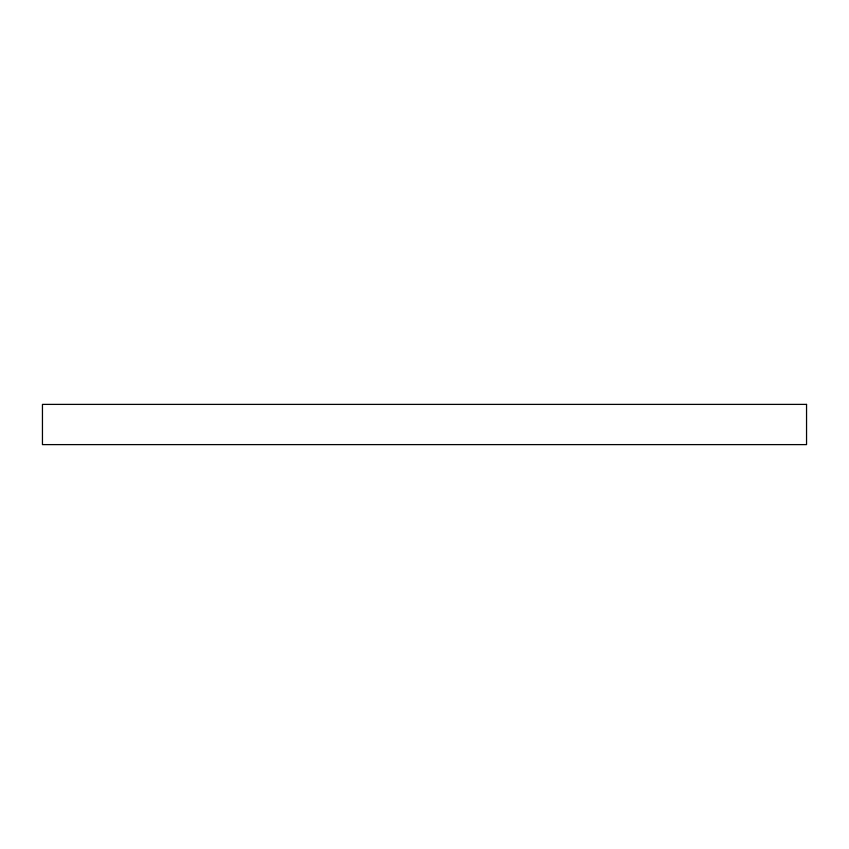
<?xml version="1.0" encoding="UTF-8"?>
<svg xmlns="http://www.w3.org/2000/svg" width="849" height="849" viewBox="0 0 849 849"><rect width="100%" height="100%" fill="white"/><g stroke="black" fill="none" stroke-linecap="round" stroke-linejoin="round"><path stroke-width="1.27" d="M806.55 404.389L42.45 404.389L42.45 444.611L806.55 444.611L806.55 404.389"/></g></svg>
